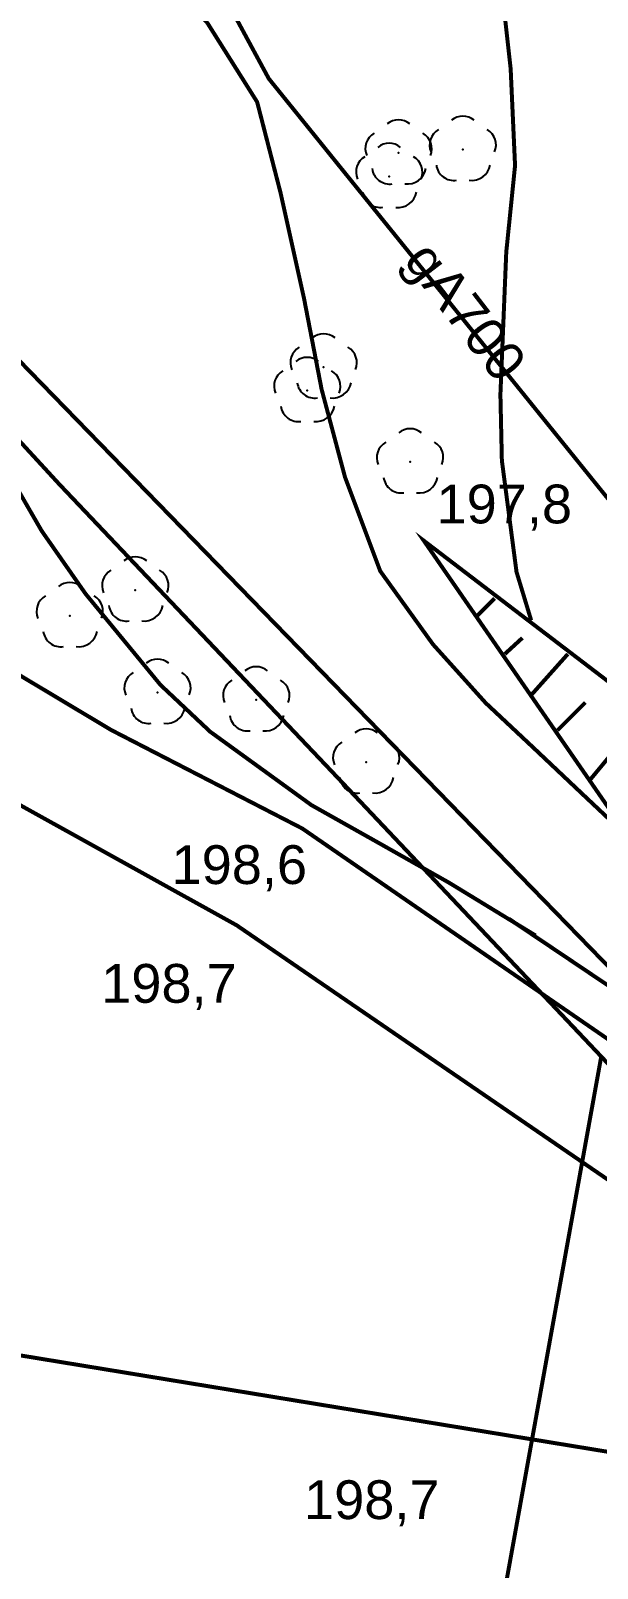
# Model space of a CAD drawing. Extents: x 7572697 to 7573818, y 5546684 to 5547005.
# Drawn here: x 7572786.58 to 7572799.36, y 5546909.41 to 5546944.1 of the extents above; entities that cross this region are included whole.
import ezdxf
from ezdxf.enums import TextEntityAlignment as Align

# ---------------------------------------------------------------- set-up
doc = ezdxf.new("R2010")
doc.units = 0
doc.header["$MEASUREMENT"] = 0
doc.linetypes.add('1', pattern=[2, 1, -1])
doc.styles.add('STYL_ARIAL', font='Arial', dxfattribs={"oblique": 0.1})

# ---------------------------------------------------------------- blocks, each defined once
blk = doc.blocks.new('922')
at = {"color": 0}
for centre, radius, start, end in [((0, 0.35), 0.4, 50.114, 129.886), ((-0.35, 0.1), 0.4, 119.8482, 203.5195), ((0.35, 0.1), 0.4, 336.8845, 60.1518), ((-0.2, -0.3), 0.4, 187.477, 278.4788), ((0.2, -0.275), 0.425, 262.6459, 349.6289)]:
    blk.add_arc(centre, radius, start, end, dxfattribs=at)
blk.add_point((0, 0), dxfattribs=at)

msp = doc.modelspace()

# ---------------------------------------------------------------- linework, layer by layer
at = {"color": 2, "const_width": 0.09}
for points in [[(7572746.6559, 5546995.1266), (7572754.7257, 5546985.0063), (7572756.7762, 5546982.3605), (7572760.0835, 5546978.1933), (7572779.0541, 5546960.7705), (7572788.0499, 5546950.2268), (7572791.9525, 5546943.0169), (7572800.9814, 5546931.8383)], [(7572751.1935, 5546970.6923), (7572769.582, 5546954.0236), (7572772.6777, 5546951.2057), (7572782.3349, 5546940.7547), (7572799.6651, 5546922.935), (7572824.5492, 5546897.2969)]]:
    msp.add_lwpolyline(points, dxfattribs=at)
at = {"color": 0, "const_width": 0.09}
for points in [[(7572800.2472, 5546920.1172), (7572793.368, 5546927.3932), (7572787.2165, 5546933.8755), (7572776.8448, 5546945.16), (7572761.8959, 5546961.3922), (7572752.9662, 5546971.0495), (7572746.3516, 5546978.2197), (7572739.6841, 5546959.2623), (7572729.8945, 5546930.9254), (7572722.8169, 5546912.312)], [(7572795.2946, 5546932.7443), (7572795.2938, 5546932.7455), (7572795.293, 5546932.7467), (7572795.2923, 5546932.7478), (7572795.2916, 5546932.7491), (7572795.291, 5546932.7503), (7572795.2904, 5546932.7516), (7572795.2898, 5546932.7529), (7572795.2893, 5546932.7542), (7572795.2889, 5546932.7555), (7572795.2885, 5546932.7568), (7572795.2881, 5546932.7582), (7572795.2878, 5546932.7595), (7572795.2875, 5546932.7609), (7572795.2873, 5546932.7623), (7572795.2871, 5546932.7636), (7572795.287, 5546932.765), (7572795.2869, 5546932.7664), (7572795.2869, 5546932.7678), (7572795.2869, 5546932.7692), (7572795.287, 5546932.7706), (7572795.2871, 5546932.772), (7572795.2872, 5546932.7734), (7572795.2875, 5546932.7748), (7572795.2877, 5546932.7761), (7572795.288, 5546932.7775), (7572795.2884, 5546932.7789), (7572795.2888, 5546932.7802), (7572795.2892, 5546932.7815), (7572795.2897, 5546932.7828), (7572795.2903, 5546932.7841), (7572795.2909, 5546932.7854), (7572795.2915, 5546932.7866), (7572795.2922, 5546932.7878), (7572795.2929, 5546932.789), (7572795.2936, 5546932.7902), (7572795.2944, 5546932.7914), (7572795.2953, 5546932.7925), (7572795.2961, 5546932.7936), (7572795.297, 5546932.7946), (7572795.298, 5546932.7957), (7572795.299, 5546932.7966), (7572795.3, 5546932.7976), (7572795.301, 5546932.7985), (7572795.3021, 5546932.7994), (7572795.3032, 5546932.8002), (7572795.3044, 5546932.8011), (7572795.3055, 5546932.8018), (7572795.3067, 5546932.8025), (7572795.308, 5546932.8032), (7572795.3092, 5546932.8039), (7572795.3105, 5546932.8045), (7572795.3117, 5546932.805), (7572795.313, 5546932.8055), (7572795.3144, 5546932.806), (7572795.3157, 5546932.8064), (7572795.317, 5546932.8068), (7572795.3184, 5546932.8071), (7572795.3198, 5546932.8073), (7572795.3212, 5546932.8076), (7572795.3225, 5546932.8077), (7572795.3239, 5546932.8079), (7572795.3253, 5546932.8079), (7572795.3267, 5546932.808), (7572795.3281, 5546932.808), (7572795.3295, 5546932.8079), (7572795.3309, 5546932.8078), (7572795.3323, 5546932.8076), (7572795.3337, 5546932.8074), (7572795.335, 5546932.8071), (7572795.3364, 5546932.8068), (7572795.3378, 5546932.8065), (7572795.3391, 5546932.8061), (7572795.3404, 5546932.8056), (7572795.3417, 5546932.8051), (7572795.343, 5546932.8046), (7572795.3443, 5546932.804), (7572795.3455, 5546932.8034), (7572795.3467, 5546932.8027), (7572795.3479, 5546932.802), (7572795.3491, 5546932.8012), (7572795.3503, 5546932.8004), (7572795.3514, 5546932.7996), (7572795.3525, 5546932.7987), (7572795.3535, 5546932.7978), (7572795.3546, 5546932.7969), (7572795.3555, 5546932.7959), (7572795.3565, 5546932.7949), (7572795.3574, 5546932.7938), (7572795.3583, 5546932.7927), (7572795.3591, 5546932.7916), (7572795.36, 5546932.7905), (7572795.3607, 5546932.7893), (7572795.3614, 5546932.7881), (7572795.3621, 5546932.7869), (7572795.3628, 5546932.7857), (7572795.3634, 5546932.7844), (7572795.3639, 5546932.7831), (7572795.3644, 5546932.7818), (7572795.3649, 5546932.7805), (7572795.3653, 5546932.7792), (7572795.3657, 5546932.7778), (7572795.366, 5546932.7764), (7572795.3662, 5546932.7751), (7572795.3665, 5546932.7737), (7572795.3666, 5546932.7723), (7572795.3668, 5546932.7709), (7572795.3668, 5546932.7695), (7572795.3669, 5546932.7681), (7572795.3669, 5546932.7667), (7572795.3668, 5546932.7653), (7572795.3667, 5546932.764), (7572795.3665, 5546932.7626), (7572795.3663, 5546932.7612), (7572795.366, 5546932.7598), (7572795.3657, 5546932.7585), (7572795.3654, 5546932.7571), (7572795.365, 5546932.7558), (7572795.3645, 5546932.7544), (7572795.364, 5546932.7531), (7572795.3635, 5546932.7519), (7572795.3629, 5546932.7506), (7572795.3623, 5546932.7493), (7572795.3616, 5546932.7481), (7572795.3609, 5546932.7469), (7572795.3601, 5546932.7457), (7572795.3593, 5546932.7446), (7572795.3585, 5546932.7435), (7572795.3576, 5546932.7424), (7572795.3567, 5546932.7413), (7572795.3558, 5546932.7403), (7572795.3548, 5546932.7393), (7572795.3538, 5546932.7384), (7572795.3527, 5546932.7374), (7572795.3516, 5546932.7366), (7572795.3505, 5546932.7357), (7572795.3494, 5546932.7349), (7572795.3482, 5546932.7341), (7572795.347, 5546932.7334), (7572795.3458, 5546932.7327), (7572795.3446, 5546932.7321), (7572795.3433, 5546932.7315), (7572795.342, 5546932.7309), (7572795.3407, 5546932.7304), (7572795.3394, 5546932.73), (7572795.3381, 5546932.7296), (7572795.3367, 5546932.7292), (7572795.3353, 5546932.7289), (7572795.334, 5546932.7286), (7572795.3326, 5546932.7284), (7572795.3312, 5546932.7282), (7572795.3298, 5546932.7281), (7572795.3284, 5546932.728), (7572795.327, 5546932.728), (7572795.3256, 5546932.728), (7572795.3242, 5546932.7281), (7572795.3228, 5546932.7282), (7572795.3215, 5546932.7283), (7572795.3201, 5546932.7286), (7572795.3187, 5546932.7288), (7572795.3173, 5546932.7291), (7572795.316, 5546932.7295), (7572795.3147, 5546932.7299), (7572795.3133, 5546932.7303), (7572795.312, 5546932.7308), (7572795.3107, 5546932.7314), (7572795.3095, 5546932.732), (7572795.3082, 5546932.7326), (7572795.307, 5546932.7333), (7572795.3058, 5546932.734), (7572795.3046, 5546932.7347), (7572795.3035, 5546932.7355), (7572795.3024, 5546932.7364), (7572795.3013, 5546932.7372), (7572795.3002, 5546932.7381), (7572795.2992, 5546932.7391), (7572795.2982, 5546932.7401), (7572795.2973, 5546932.7411), (7572795.2963, 5546932.7421), (7572795.2946, 5546932.7443)], [(7572796.6498, 5546930.8961), (7572797.0467, 5546931.293)], [(7572797.2782, 5546930.0362), (7572797.6751, 5546930.4)], [(7572797.8735, 5546929.1101), (7572798.7003, 5546930.0361)], [(7572798.4688, 5546928.3164), (7572799.0972, 5546928.9448)], [(7572799.1964, 5546927.1919), (7572800.4862, 5546928.7463)], [(7572792.5245, 5546926.0827), (7572792.5239, 5546926.0836), (7572792.5234, 5546926.0845), (7572792.5228, 5546926.0854), (7572792.5223, 5546926.0863), (7572792.5218, 5546926.0872), (7572792.5214, 5546926.0882), (7572792.521, 5546926.0891), (7572792.5206, 5546926.0901), (7572792.5203, 5546926.0911), (7572792.5199, 5546926.0921), (7572792.5197, 5546926.0931), (7572792.5194, 5546926.0941), (7572792.5192, 5546926.0951), (7572792.5191, 5546926.0962), (7572792.5189, 5546926.0972), (7572792.5188, 5546926.0983), (7572792.5188, 5546926.0993), (7572792.5187, 5546926.1004), (7572792.5188, 5546926.1014), (7572792.5188, 5546926.1025), (7572792.5189, 5546926.1035), (7572792.519, 5546926.1045), (7572792.5192, 5546926.1056), (7572792.5194, 5546926.1066), (7572792.5196, 5546926.1076), (7572792.5199, 5546926.1086), (7572792.5202, 5546926.1096), (7572792.5205, 5546926.1106), (7572792.5209, 5546926.1116), (7572792.5213, 5546926.1126), (7572792.5217, 5546926.1135), (7572792.5222, 5546926.1145), (7572792.5227, 5546926.1154), (7572792.5232, 5546926.1163), (7572792.5238, 5546926.1172), (7572792.5244, 5546926.118), (7572792.525, 5546926.1189), (7572792.5257, 5546926.1197), (7572792.5264, 5546926.1205), (7572792.5271, 5546926.1212), (7572792.5278, 5546926.122), (7572792.5286, 5546926.1227), (7572792.5294, 5546926.1234), (7572792.5302, 5546926.124), (7572792.531, 5546926.1247), (7572792.5319, 5546926.1253), (7572792.5328, 5546926.1259), (7572792.5336, 5546926.1264), (7572792.5346, 5546926.1269), (7572792.5355, 5546926.1274), (7572792.5364, 5546926.1278), (7572792.5374, 5546926.1282), (7572792.5384, 5546926.1286), (7572792.5394, 5546926.129), (7572792.5404, 5546926.1293), (7572792.5414, 5546926.1296), (7572792.5424, 5546926.1298), (7572792.5434, 5546926.13), (7572792.5445, 5546926.1302), (7572792.5455, 5546926.1303), (7572792.5465, 5546926.1304), (7572792.5476, 5546926.1305), (7572792.5486, 5546926.1305), (7572792.5497, 5546926.1305), (7572792.5507, 5546926.1304), (7572792.5518, 5546926.1303), (7572792.5528, 5546926.1302), (7572792.5538, 5546926.13), (7572792.5549, 5546926.1298), (7572792.5559, 5546926.1296), (7572792.5569, 5546926.1293), (7572792.5579, 5546926.129), (7572792.5589, 5546926.1287), (7572792.5599, 5546926.1283), (7572792.5608, 5546926.1279), (7572792.5618, 5546926.1275), (7572792.5627, 5546926.127), (7572792.5636, 5546926.1265), (7572792.5645, 5546926.126), (7572792.5654, 5546926.1254), (7572792.5663, 5546926.1248), (7572792.5671, 5546926.1242), (7572792.5679, 5546926.1235), (7572792.5687, 5546926.1228), (7572792.5695, 5546926.1221), (7572792.5702, 5546926.1214), (7572792.571, 5546926.1206), (7572792.5717, 5546926.1198), (7572792.5723, 5546926.119), (7572792.573, 5546926.1182), (7572792.5736, 5546926.1173), (7572792.5741, 5546926.1165), (7572792.5747, 5546926.1156), (7572792.5752, 5546926.1147), (7572792.5757, 5546926.1137), (7572792.5761, 5546926.1128), (7572792.5765, 5546926.1118), (7572792.5769, 5546926.1108), (7572792.5772, 5546926.1099), (7572792.5776, 5546926.1089), (7572792.5778, 5546926.1078), (7572792.5781, 5546926.1068), (7572792.5783, 5546926.1058), (7572792.5784, 5546926.1048), (7572792.5786, 5546926.1037), (7572792.5787, 5546926.1027), (7572792.5787, 5546926.1016), (7572792.5787, 5546926.1006), (7572792.5787, 5546926.0995), (7572792.5787, 5546926.0985), (7572792.5786, 5546926.0975), (7572792.5785, 5546926.0964), (7572792.5783, 5546926.0954), (7572792.5781, 5546926.0944), (7572792.5779, 5546926.0933), (7572792.5776, 5546926.0923), (7572792.5773, 5546926.0913), (7572792.577, 5546926.0903), (7572792.5766, 5546926.0893), (7572792.5762, 5546926.0884), (7572792.5758, 5546926.0874), (7572792.5753, 5546926.0865), (7572792.5748, 5546926.0856), (7572792.5743, 5546926.0847), (7572792.5737, 5546926.0838), (7572792.5731, 5546926.0829), (7572792.5725, 5546926.0821), (7572792.5718, 5546926.0813), (7572792.5711, 5546926.0805), (7572792.5704, 5546926.0797), (7572792.5697, 5546926.079), (7572792.5689, 5546926.0783), (7572792.5681, 5546926.0776), (7572792.5673, 5546926.0769), (7572792.5665, 5546926.0763), (7572792.5656, 5546926.0757), (7572792.5647, 5546926.0751), (7572792.5638, 5546926.0746), (7572792.5629, 5546926.074), (7572792.562, 5546926.0736), (7572792.5611, 5546926.0731), (7572792.5601, 5546926.0727), (7572792.5591, 5546926.0723), (7572792.5581, 5546926.072), (7572792.5571, 5546926.0717), (7572792.5561, 5546926.0714), (7572792.5551, 5546926.0712), (7572792.5541, 5546926.0709), (7572792.553, 5546926.0708), (7572792.552, 5546926.0707), (7572792.551, 5546926.0706), (7572792.5499, 5546926.0705), (7572792.5489, 5546926.0705), (7572792.5478, 5546926.0705), (7572792.5468, 5546926.0705), (7572792.5457, 5546926.0706), (7572792.5447, 5546926.0707), (7572792.5437, 5546926.0709), (7572792.5426, 5546926.0711), (7572792.5416, 5546926.0713), (7572792.5406, 5546926.0716), (7572792.5396, 5546926.0719), (7572792.5386, 5546926.0722), (7572792.5376, 5546926.0726), (7572792.5367, 5546926.073), (7572792.5357, 5546926.0735), (7572792.5348, 5546926.0739), (7572792.5338, 5546926.0744), (7572792.533, 5546926.075), (7572792.5321, 5546926.0755), (7572792.5312, 5546926.0761), (7572792.5304, 5546926.0768), (7572792.5296, 5546926.0774), (7572792.5288, 5546926.0781), (7572792.528, 5546926.0788), (7572792.5272, 5546926.0796), (7572792.5265, 5546926.0803), (7572792.5258, 5546926.0811), (7572792.5245, 5546926.0827)], [(7572789.2173, 5546924.6143), (7572789.2166, 5546924.6152), (7572789.2161, 5546924.616), (7572789.2155, 5546924.6169), (7572789.215, 5546924.6178), (7572789.2145, 5546924.6188), (7572789.2141, 5546924.6197), (7572789.2137, 5546924.6207), (7572789.2133, 5546924.6217), (7572789.213, 5546924.6227), (7572789.2126, 5546924.6237), (7572789.2124, 5546924.6247), (7572789.2121, 5546924.6257), (7572789.2119, 5546924.6267), (7572789.2118, 5546924.6277), (7572789.2116, 5546924.6288), (7572789.2115, 5546924.6298), (7572789.2115, 5546924.6309), (7572789.2115, 5546924.6319), (7572789.2115, 5546924.633), (7572789.2115, 5546924.634), (7572789.2116, 5546924.6351), (7572789.2117, 5546924.6361), (7572789.2119, 5546924.6371), (7572789.2121, 5546924.6382), (7572789.2123, 5546924.6392), (7572789.2126, 5546924.6402), (7572789.2129, 5546924.6412), (7572789.2132, 5546924.6422), (7572789.2136, 5546924.6432), (7572789.214, 5546924.6441), (7572789.2144, 5546924.6451), (7572789.2149, 5546924.646), (7572789.2154, 5546924.6469), (7572789.216, 5546924.6478), (7572789.2165, 5546924.6487), (7572789.2171, 5546924.6496), (7572789.2177, 5546924.6504), (7572789.2184, 5546924.6512), (7572789.2191, 5546924.652), (7572789.2198, 5546924.6528), (7572789.2205, 5546924.6535), (7572789.2213, 5546924.6543), (7572789.2221, 5546924.6549), (7572789.2229, 5546924.6556), (7572789.2237, 5546924.6562), (7572789.2246, 5546924.6568), (7572789.2255, 5546924.6574), (7572789.2264, 5546924.658), (7572789.2273, 5546924.6585), (7572789.2282, 5546924.6589), (7572789.2291, 5546924.6594), (7572789.2301, 5546924.6598), (7572789.2311, 5546924.6602), (7572789.2321, 5546924.6605), (7572789.2331, 5546924.6608), (7572789.2341, 5546924.6611), (7572789.2351, 5546924.6614), (7572789.2361, 5546924.6616), (7572789.2372, 5546924.6617), (7572789.2382, 5546924.6619), (7572789.2392, 5546924.662), (7572789.2403, 5546924.662), (7572789.2413, 5546924.662), (7572789.2424, 5546924.662), (7572789.2434, 5546924.662), (7572789.2445, 5546924.6619), (7572789.2455, 5546924.6618), (7572789.2465, 5546924.6616), (7572789.2476, 5546924.6614), (7572789.2486, 5546924.6612), (7572789.2496, 5546924.6609), (7572789.2506, 5546924.6606), (7572789.2516, 5546924.6603), (7572789.2526, 5546924.6599), (7572789.2536, 5546924.6595), (7572789.2545, 5546924.659), (7572789.2554, 5546924.6586), (7572789.2564, 5546924.6581), (7572789.2573, 5546924.6575), (7572789.2581, 5546924.657), (7572789.259, 5546924.6564), (7572789.2598, 5546924.6557), (7572789.2606, 5546924.6551), (7572789.2614, 5546924.6544), (7572789.2622, 5546924.6537), (7572789.263, 5546924.653), (7572789.2637, 5546924.6522), (7572789.2644, 5546924.6514), (7572789.265, 5546924.6506), (7572789.2657, 5546924.6498), (7572789.2663, 5546924.6489), (7572789.2668, 5546924.648), (7572789.2674, 5546924.6471), (7572789.2679, 5546924.6462), (7572789.2684, 5546924.6453), (7572789.2688, 5546924.6443), (7572789.2692, 5546924.6434), (7572789.2696, 5546924.6424), (7572789.27, 5546924.6414), (7572789.2703, 5546924.6404), (7572789.2705, 5546924.6394), (7572789.2708, 5546924.6384), (7572789.271, 5546924.6374), (7572789.2711, 5546924.6363), (7572789.2713, 5546924.6353), (7572789.2714, 5546924.6342), (7572789.2714, 5546924.6332), (7572789.2715, 5546924.6322), (7572789.2714, 5546924.6311), (7572789.2714, 5546924.6301), (7572789.2713, 5546924.629), (7572789.2712, 5546924.628), (7572789.271, 5546924.6269), (7572789.2708, 5546924.6259), (7572789.2706, 5546924.6249), (7572789.2703, 5546924.6239), (7572789.27, 5546924.6229), (7572789.2697, 5546924.6219), (7572789.2693, 5546924.6209), (7572789.2689, 5546924.6199), (7572789.2685, 5546924.619), (7572789.268, 5546924.6181), (7572789.2675, 5546924.6171), (7572789.267, 5546924.6162), (7572789.2664, 5546924.6154), (7572789.2658, 5546924.6145), (7572789.2652, 5546924.6137), (7572789.2645, 5546924.6128), (7572789.2638, 5546924.612), (7572789.2631, 5546924.6113), (7572789.2624, 5546924.6105), (7572789.2616, 5546924.6098), (7572789.2608, 5546924.6091), (7572789.26, 5546924.6085), (7572789.2592, 5546924.6078), (7572789.2583, 5546924.6072), (7572789.2575, 5546924.6067), (7572789.2566, 5546924.6061), (7572789.2556, 5546924.6056), (7572789.2547, 5546924.6051), (7572789.2538, 5546924.6047), (7572789.2528, 5546924.6043), (7572789.2518, 5546924.6039), (7572789.2508, 5546924.6035), (7572789.2498, 5546924.6032), (7572789.2488, 5546924.603), (7572789.2478, 5546924.6027), (7572789.2468, 5546924.6025), (7572789.2457, 5546924.6023), (7572789.2447, 5546924.6022), (7572789.2437, 5546924.6021), (7572789.2426, 5546924.6021), (7572789.2416, 5546924.602), (7572789.2405, 5546924.602), (7572789.2395, 5546924.6021), (7572789.2384, 5546924.6022), (7572789.2374, 5546924.6023), (7572789.2364, 5546924.6025), (7572789.2353, 5546924.6027), (7572789.2343, 5546924.6029), (7572789.2333, 5546924.6032), (7572789.2323, 5546924.6035), (7572789.2313, 5546924.6038), (7572789.2303, 5546924.6042), (7572789.2294, 5546924.6046), (7572789.2284, 5546924.605), (7572789.2275, 5546924.6055), (7572789.2266, 5546924.606), (7572789.2257, 5546924.6065), (7572789.2248, 5546924.6071), (7572789.2239, 5546924.6077), (7572789.2231, 5546924.6083), (7572789.2223, 5546924.609), (7572789.2215, 5546924.6097), (7572789.2207, 5546924.6104), (7572789.22, 5546924.6111), (7572789.2192, 5546924.6119), (7572789.2185, 5546924.6127), (7572789.2173, 5546924.6143)], [(7572789.3415, 5546924.7407), (7572789.3407, 5546924.7418), (7572789.3399, 5546924.743), (7572789.3392, 5546924.7442), (7572789.3385, 5546924.7454), (7572789.3379, 5546924.7467), (7572789.3373, 5546924.7479), (7572789.3367, 5546924.7492), (7572789.3362, 5546924.7505), (7572789.3358, 5546924.7518), (7572789.3353, 5546924.7532), (7572789.335, 5546924.7545), (7572789.3347, 5546924.7559), (7572789.3344, 5546924.7572), (7572789.3342, 5546924.7586), (7572789.334, 5546924.76), (7572789.3339, 5546924.7614), (7572789.3338, 5546924.7628), (7572789.3337, 5546924.7642), (7572789.3338, 5546924.7656), (7572789.3338, 5546924.767), (7572789.3339, 5546924.7684), (7572789.3341, 5546924.7697), (7572789.3343, 5546924.7711), (7572789.3346, 5546924.7725), (7572789.3349, 5546924.7739), (7572789.3353, 5546924.7752), (7572789.3357, 5546924.7765), (7572789.3361, 5546924.7779), (7572789.3366, 5546924.7792), (7572789.3371, 5546924.7805), (7572789.3377, 5546924.7817), (7572789.3384, 5546924.783), (7572789.339, 5546924.7842), (7572789.3397, 5546924.7854), (7572789.3405, 5546924.7866), (7572789.3413, 5546924.7877), (7572789.3421, 5546924.7888), (7572789.343, 5546924.7899), (7572789.3439, 5546924.791), (7572789.3449, 5546924.792), (7572789.3458, 5546924.793), (7572789.3469, 5546924.7939), (7572789.3479, 5546924.7949), (7572789.349, 5546924.7958), (7572789.3501, 5546924.7966), (7572789.3513, 5546924.7974), (7572789.3524, 5546924.7982), (7572789.3536, 5546924.7989), (7572789.3548, 5546924.7996), (7572789.3561, 5546924.8002), (7572789.3573, 5546924.8008), (7572789.3586, 5546924.8014), (7572789.3599, 5546924.8019), (7572789.3612, 5546924.8023), (7572789.3626, 5546924.8027), (7572789.3639, 5546924.8031), (7572789.3653, 5546924.8034), (7572789.3666, 5546924.8037), (7572789.368, 5546924.8039), (7572789.3694, 5546924.8041), (7572789.3708, 5546924.8042), (7572789.3722, 5546924.8043), (7572789.3736, 5546924.8043), (7572789.375, 5546924.8043), (7572789.3764, 5546924.8042), (7572789.3778, 5546924.8041), (7572789.3792, 5546924.804), (7572789.3805, 5546924.8037), (7572789.3819, 5546924.8035), (7572789.3833, 5546924.8032), (7572789.3846, 5546924.8028), (7572789.386, 5546924.8024), (7572789.3873, 5546924.802), (7572789.3886, 5546924.8015), (7572789.3899, 5546924.8009), (7572789.3911, 5546924.8003), (7572789.3924, 5546924.7997), (7572789.3936, 5546924.799), (7572789.3948, 5546924.7983), (7572789.396, 5546924.7976), (7572789.3971, 5546924.7968), (7572789.3983, 5546924.7959), (7572789.3993, 5546924.7951), (7572789.4004, 5546924.7942), (7572789.4014, 5546924.7932), (7572789.4024, 5546924.7922), (7572789.4034, 5546924.7912), (7572789.4043, 5546924.7902), (7572789.4052, 5546924.7891), (7572789.406, 5546924.788), (7572789.4068, 5546924.7868), (7572789.4076, 5546924.7857), (7572789.4083, 5546924.7845), (7572789.409, 5546924.7832), (7572789.4096, 5546924.782), (7572789.4102, 5546924.7807), (7572789.4108, 5546924.7795), (7572789.4113, 5546924.7782), (7572789.4117, 5546924.7768), (7572789.4122, 5546924.7755), (7572789.4125, 5546924.7742), (7572789.4128, 5546924.7728), (7572789.4131, 5546924.7714), (7572789.4133, 5546924.77), (7572789.4135, 5546924.7687), (7572789.4136, 5546924.7673), (7572789.4137, 5546924.7659), (7572789.4137, 5546924.7645), (7572789.4137, 5546924.7631), (7572789.4137, 5546924.7617), (7572789.4135, 5546924.7603), (7572789.4134, 5546924.7589), (7572789.4132, 5546924.7575), (7572789.4129, 5546924.7562), (7572789.4126, 5546924.7548), (7572789.4122, 5546924.7535), (7572789.4118, 5546924.7521), (7572789.4114, 5546924.7508), (7572789.4109, 5546924.7495), (7572789.4104, 5546924.7482), (7572789.4098, 5546924.7469), (7572789.4091, 5546924.7457), (7572789.4085, 5546924.7445), (7572789.4078, 5546924.7433), (7572789.407, 5546924.7421), (7572789.4062, 5546924.7409), (7572789.4054, 5546924.7398), (7572789.4045, 5546924.7387), (7572789.4036, 5546924.7377), (7572789.4026, 5546924.7367), (7572789.4016, 5546924.7357), (7572789.4006, 5546924.7347), (7572789.3996, 5546924.7338), (7572789.3985, 5546924.7329), (7572789.3974, 5546924.7321), (7572789.3962, 5546924.7313), (7572789.3951, 5546924.7305), (7572789.3939, 5546924.7298), (7572789.3927, 5546924.7291), (7572789.3914, 5546924.7284), (7572789.3902, 5546924.7278), (7572789.3889, 5546924.7273), (7572789.3876, 5546924.7268), (7572789.3863, 5546924.7263), (7572789.3849, 5546924.7259), (7572789.3836, 5546924.7256), (7572789.3822, 5546924.7252), (7572789.3808, 5546924.725), (7572789.3795, 5546924.7247), (7572789.3781, 5546924.7246), (7572789.3767, 5546924.7244), (7572789.3753, 5546924.7244), (7572789.3739, 5546924.7243), (7572789.3725, 5546924.7243), (7572789.3711, 5546924.7244), (7572789.3697, 5546924.7245), (7572789.3683, 5546924.7247), (7572789.367, 5546924.7249), (7572789.3656, 5546924.7252), (7572789.3642, 5546924.7255), (7572789.3629, 5546924.7258), (7572789.3615, 5546924.7262), (7572789.3602, 5546924.7267), (7572789.3589, 5546924.7272), (7572789.3576, 5546924.7277), (7572789.3564, 5546924.7283), (7572789.3551, 5546924.7289), (7572789.3539, 5546924.7296), (7572789.3527, 5546924.7303), (7572789.3515, 5546924.7311), (7572789.3504, 5546924.7319), (7572789.3492, 5546924.7327), (7572789.3482, 5546924.7336), (7572789.3471, 5546924.7345), (7572789.3461, 5546924.7354), (7572789.3451, 5546924.7364), (7572789.3441, 5546924.7374), (7572789.3432, 5546924.7385), (7572789.3415, 5546924.7407)], [(7572789.3495, 5546924.8127), (7572789.3489, 5546924.8136), (7572789.3484, 5546924.8145), (7572789.3478, 5546924.8154), (7572789.3473, 5546924.8163), (7572789.3468, 5546924.8172), (7572789.3464, 5546924.8182), (7572789.346, 5546924.8191), (7572789.3456, 5546924.8201), (7572789.3453, 5546924.8211), (7572789.3449, 5546924.8221), (7572789.3447, 5546924.8231), (7572789.3444, 5546924.8241), (7572789.3442, 5546924.8251), (7572789.3441, 5546924.8262), (7572789.3439, 5546924.8272), (7572789.3438, 5546924.8283), (7572789.3438, 5546924.8293), (7572789.3437, 5546924.8304), (7572789.3438, 5546924.8314), (7572789.3438, 5546924.8324), (7572789.3439, 5546924.8335), (7572789.344, 5546924.8345), (7572789.3442, 5546924.8356), (7572789.3444, 5546924.8366), (7572789.3446, 5546924.8376), (7572789.3449, 5546924.8386), (7572789.3452, 5546924.8396), (7572789.3455, 5546924.8406), (7572789.3459, 5546924.8416), (7572789.3463, 5546924.8426), (7572789.3467, 5546924.8435), (7572789.3472, 5546924.8445), (7572789.3477, 5546924.8454), (7572789.3482, 5546924.8463), (7572789.3488, 5546924.8472), (7572789.3494, 5546924.848), (7572789.35, 5546924.8489), (7572789.3507, 5546924.8497), (7572789.3514, 5546924.8505), (7572789.3521, 5546924.8512), (7572789.3528, 5546924.852), (7572789.3536, 5546924.8527), (7572789.3544, 5546924.8534), (7572789.3552, 5546924.854), (7572789.356, 5546924.8547), (7572789.3569, 5546924.8553), (7572789.3578, 5546924.8559), (7572789.3586, 5546924.8564), (7572789.3596, 5546924.8569), (7572789.3605, 5546924.8574), (7572789.3614, 5546924.8578), (7572789.3624, 5546924.8582), (7572789.3634, 5546924.8586), (7572789.3644, 5546924.859), (7572789.3654, 5546924.8593), (7572789.3664, 5546924.8596), (7572789.3674, 5546924.8598), (7572789.3684, 5546924.86), (7572789.3695, 5546924.8602), (7572789.3705, 5546924.8603), (7572789.3715, 5546924.8604), (7572789.3726, 5546924.8605), (7572789.3736, 5546924.8605), (7572789.3747, 5546924.8605), (7572789.3757, 5546924.8604), (7572789.3768, 5546924.8603), (7572789.3778, 5546924.8602), (7572789.3788, 5546924.86), (7572789.3799, 5546924.8598), (7572789.3809, 5546924.8596), (7572789.3819, 5546924.8593), (7572789.3829, 5546924.859), (7572789.3839, 5546924.8587), (7572789.3849, 5546924.8583), (7572789.3858, 5546924.8579), (7572789.3868, 5546924.8575), (7572789.3877, 5546924.857), (7572789.3886, 5546924.8565), (7572789.3895, 5546924.856), (7572789.3904, 5546924.8554), (7572789.3913, 5546924.8548), (7572789.3921, 5546924.8542), (7572789.3929, 5546924.8535), (7572789.3937, 5546924.8528), (7572789.3945, 5546924.8521), (7572789.3952, 5546924.8514), (7572789.396, 5546924.8506), (7572789.3967, 5546924.8498), (7572789.3973, 5546924.849), (7572789.3979, 5546924.8482), (7572789.3986, 5546924.8473), (7572789.3991, 5546924.8465), (7572789.3997, 5546924.8456), (7572789.4002, 5546924.8447), (7572789.4007, 5546924.8437), (7572789.4011, 5546924.8428), (7572789.4015, 5546924.8418), (7572789.4019, 5546924.8408), (7572789.4022, 5546924.8399), (7572789.4026, 5546924.8389), (7572789.4028, 5546924.8378), (7572789.4031, 5546924.8368), (7572789.4033, 5546924.8358), (7572789.4034, 5546924.8348), (7572789.4036, 5546924.8337), (7572789.4037, 5546924.8327), (7572789.4037, 5546924.8316), (7572789.4037, 5546924.8306), (7572789.4037, 5546924.8295), (7572789.4037, 5546924.8285), (7572789.4036, 5546924.8275), (7572789.4035, 5546924.8264), (7572789.4033, 5546924.8254), (7572789.4031, 5546924.8243), (7572789.4029, 5546924.8233), (7572789.4026, 5546924.8223), (7572789.4023, 5546924.8213), (7572789.402, 5546924.8203), (7572789.4016, 5546924.8193), (7572789.4012, 5546924.8184), (7572789.4008, 5546924.8174), (7572789.4003, 5546924.8165), (7572789.3998, 5546924.8156), (7572789.3992, 5546924.8147), (7572789.3987, 5546924.8138), (7572789.3981, 5546924.8129), (7572789.3975, 5546924.8121), (7572789.3968, 5546924.8113), (7572789.3961, 5546924.8105), (7572789.3954, 5546924.8097), (7572789.3947, 5546924.809), (7572789.3939, 5546924.8083), (7572789.3931, 5546924.8076), (7572789.3923, 5546924.8069), (7572789.3915, 5546924.8063), (7572789.3906, 5546924.8057), (7572789.3897, 5546924.8051), (7572789.3888, 5546924.8046), (7572789.3879, 5546924.804), (7572789.387, 5546924.8036), (7572789.3861, 5546924.8031), (7572789.3851, 5546924.8027), (7572789.3841, 5546924.8023), (7572789.3831, 5546924.802), (7572789.3821, 5546924.8017), (7572789.3811, 5546924.8014), (7572789.3801, 5546924.8012), (7572789.3791, 5546924.8009), (7572789.378, 5546924.8008), (7572789.377, 5546924.8006), (7572789.376, 5546924.8006), (7572789.3749, 5546924.8005), (7572789.3739, 5546924.8005), (7572789.3728, 5546924.8005), (7572789.3718, 5546924.8005), (7572789.3707, 5546924.8006), (7572789.3697, 5546924.8007), (7572789.3687, 5546924.8009), (7572789.3676, 5546924.8011), (7572789.3666, 5546924.8013), (7572789.3656, 5546924.8016), (7572789.3646, 5546924.8019), (7572789.3636, 5546924.8022), (7572789.3626, 5546924.8026), (7572789.3617, 5546924.803), (7572789.3607, 5546924.8035), (7572789.3598, 5546924.8039), (7572789.3588, 5546924.8044), (7572789.3579, 5546924.805), (7572789.3571, 5546924.8055), (7572789.3562, 5546924.8061), (7572789.3554, 5546924.8068), (7572789.3546, 5546924.8074), (7572789.3538, 5546924.8081), (7572789.353, 5546924.8088), (7572789.3522, 5546924.8095), (7572789.3515, 5546924.8103), (7572789.3508, 5546924.8111), (7572789.3495, 5546924.8127)], [(7572789.3495, 5546924.6805), (7572789.3489, 5546924.6813), (7572789.3484, 5546924.6822), (7572789.3478, 5546924.6831), (7572789.3473, 5546924.684), (7572789.3468, 5546924.6849), (7572789.3464, 5546924.6859), (7572789.346, 5546924.6868), (7572789.3456, 5546924.6878), (7572789.3453, 5546924.6888), (7572789.3449, 5546924.6898), (7572789.3447, 5546924.6908), (7572789.3444, 5546924.6918), (7572789.3442, 5546924.6929), (7572789.3441, 5546924.6939), (7572789.3439, 5546924.6949), (7572789.3438, 5546924.696), (7572789.3438, 5546924.697), (7572789.3437, 5546924.6981), (7572789.3438, 5546924.6991), (7572789.3438, 5546924.7002), (7572789.3439, 5546924.7012), (7572789.344, 5546924.7022), (7572789.3442, 5546924.7033), (7572789.3444, 5546924.7043), (7572789.3446, 5546924.7053), (7572789.3449, 5546924.7063), (7572789.3452, 5546924.7073), (7572789.3455, 5546924.7083), (7572789.3459, 5546924.7093), (7572789.3463, 5546924.7103), (7572789.3467, 5546924.7112), (7572789.3472, 5546924.7122), (7572789.3477, 5546924.7131), (7572789.3482, 5546924.714), (7572789.3488, 5546924.7149), (7572789.3494, 5546924.7157), (7572789.35, 5546924.7166), (7572789.3507, 5546924.7174), (7572789.3514, 5546924.7182), (7572789.3521, 5546924.7189), (7572789.3528, 5546924.7197), (7572789.3536, 5546924.7204), (7572789.3544, 5546924.7211), (7572789.3552, 5546924.7217), (7572789.356, 5546924.7224), (7572789.3569, 5546924.723), (7572789.3578, 5546924.7236), (7572789.3586, 5546924.7241), (7572789.3596, 5546924.7246), (7572789.3605, 5546924.7251), (7572789.3614, 5546924.7255), (7572789.3624, 5546924.726), (7572789.3634, 5546924.7263), (7572789.3644, 5546924.7267), (7572789.3654, 5546924.727), (7572789.3664, 5546924.7273), (7572789.3674, 5546924.7275), (7572789.3684, 5546924.7277), (7572789.3695, 5546924.7279), (7572789.3705, 5546924.728), (7572789.3715, 5546924.7281), (7572789.3726, 5546924.7282), (7572789.3736, 5546924.7282), (7572789.3747, 5546924.7282), (7572789.3757, 5546924.7281), (7572789.3768, 5546924.728), (7572789.3778, 5546924.7279), (7572789.3788, 5546924.7277), (7572789.3799, 5546924.7275), (7572789.3809, 5546924.7273), (7572789.3819, 5546924.7271), (7572789.3829, 5546924.7267), (7572789.3839, 5546924.7264), (7572789.3849, 5546924.726), (7572789.3858, 5546924.7256), (7572789.3868, 5546924.7252), (7572789.3877, 5546924.7247), (7572789.3886, 5546924.7242), (7572789.3895, 5546924.7237), (7572789.3904, 5546924.7231), (7572789.3913, 5546924.7225), (7572789.3921, 5546924.7219), (7572789.3929, 5546924.7212), (7572789.3937, 5546924.7206), (7572789.3945, 5546924.7198), (7572789.3952, 5546924.7191), (7572789.396, 5546924.7183), (7572789.3967, 5546924.7176), (7572789.3973, 5546924.7167), (7572789.3979, 5546924.7159), (7572789.3986, 5546924.7151), (7572789.3991, 5546924.7142), (7572789.3997, 5546924.7133), (7572789.4002, 5546924.7124), (7572789.4007, 5546924.7114), (7572789.4011, 5546924.7105), (7572789.4015, 5546924.7095), (7572789.4019, 5546924.7086), (7572789.4022, 5546924.7076), (7572789.4026, 5546924.7066), (7572789.4028, 5546924.7056), (7572789.4031, 5546924.7045), (7572789.4033, 5546924.7035), (7572789.4034, 5546924.7025), (7572789.4036, 5546924.7014), (7572789.4037, 5546924.7004), (7572789.4037, 5546924.6993), (7572789.4037, 5546924.6983), (7572789.4037, 5546924.6973), (7572789.4037, 5546924.6962), (7572789.4036, 5546924.6952), (7572789.4035, 5546924.6941), (7572789.4033, 5546924.6931), (7572789.4031, 5546924.6921), (7572789.4029, 5546924.691), (7572789.4026, 5546924.69), (7572789.4023, 5546924.689), (7572789.402, 5546924.688), (7572789.4016, 5546924.6871), (7572789.4012, 5546924.6861), (7572789.4008, 5546924.6851), (7572789.4003, 5546924.6842), (7572789.3998, 5546924.6833), (7572789.3992, 5546924.6824), (7572789.3987, 5546924.6815), (7572789.3981, 5546924.6806), (7572789.3975, 5546924.6798), (7572789.3968, 5546924.679), (7572789.3961, 5546924.6782), (7572789.3954, 5546924.6774), (7572789.3947, 5546924.6767), (7572789.3939, 5546924.676), (7572789.3931, 5546924.6753), (7572789.3923, 5546924.6746), (7572789.3915, 5546924.674), (7572789.3906, 5546924.6734), (7572789.3897, 5546924.6728), (7572789.3888, 5546924.6723), (7572789.3879, 5546924.6717), (7572789.387, 5546924.6713), (7572789.3861, 5546924.6708), (7572789.3851, 5546924.6704), (7572789.3841, 5546924.67), (7572789.3831, 5546924.6697), (7572789.3821, 5546924.6694), (7572789.3811, 5546924.6691), (7572789.3801, 5546924.6689), (7572789.3791, 5546924.6687), (7572789.378, 5546924.6685), (7572789.377, 5546924.6684), (7572789.376, 5546924.6683), (7572789.3749, 5546924.6682), (7572789.3739, 5546924.6682), (7572789.3728, 5546924.6682), (7572789.3718, 5546924.6682), (7572789.3707, 5546924.6683), (7572789.3697, 5546924.6685), (7572789.3687, 5546924.6686), (7572789.3676, 5546924.6688), (7572789.3666, 5546924.669), (7572789.3656, 5546924.6693), (7572789.3646, 5546924.6696), (7572789.3636, 5546924.67), (7572789.3626, 5546924.6703), (7572789.3617, 5546924.6707), (7572789.3607, 5546924.6712), (7572789.3598, 5546924.6716), (7572789.3588, 5546924.6721), (7572789.3579, 5546924.6727), (7572789.3571, 5546924.6732), (7572789.3562, 5546924.6738), (7572789.3554, 5546924.6745), (7572789.3546, 5546924.6751), (7572789.3538, 5546924.6758), (7572789.353, 5546924.6765), (7572789.3522, 5546924.6773), (7572789.3515, 5546924.678), (7572789.3508, 5546924.6788), (7572789.3495, 5546924.6805)], [(7572788.0266, 5546922.1801), (7572788.026, 5546922.181), (7572788.0254, 5546922.1819), (7572788.0249, 5546922.1828), (7572788.0244, 5546922.1837), (7572788.0239, 5546922.1846), (7572788.0235, 5546922.1856), (7572788.0231, 5546922.1865), (7572788.0227, 5546922.1875), (7572788.0223, 5546922.1885), (7572788.022, 5546922.1895), (7572788.0217, 5546922.1905), (7572788.0215, 5546922.1915), (7572788.0213, 5546922.1925), (7572788.0211, 5546922.1936), (7572788.021, 5546922.1946), (7572788.0209, 5546922.1957), (7572788.0209, 5546922.1967), (7572788.0208, 5546922.1978), (7572788.0208, 5546922.1988), (7572788.0209, 5546922.1998), (7572788.021, 5546922.2009), (7572788.0211, 5546922.2019), (7572788.0213, 5546922.203), (7572788.0215, 5546922.204), (7572788.0217, 5546922.205), (7572788.022, 5546922.206), (7572788.0223, 5546922.207), (7572788.0226, 5546922.208), (7572788.023, 5546922.209), (7572788.0234, 5546922.21), (7572788.0238, 5546922.2109), (7572788.0243, 5546922.2118), (7572788.0248, 5546922.2128), (7572788.0253, 5546922.2137), (7572788.0259, 5546922.2145), (7572788.0265, 5546922.2154), (7572788.0271, 5546922.2162), (7572788.0278, 5546922.2171), (7572788.0285, 5546922.2179), (7572788.0292, 5546922.2186), (7572788.0299, 5546922.2194), (7572788.0307, 5546922.2201), (7572788.0315, 5546922.2208), (7572788.0323, 5546922.2214), (7572788.0331, 5546922.2221), (7572788.034, 5546922.2227), (7572788.0348, 5546922.2232), (7572788.0357, 5546922.2238), (7572788.0366, 5546922.2243), (7572788.0376, 5546922.2248), (7572788.0385, 5546922.2252), (7572788.0395, 5546922.2256), (7572788.0405, 5546922.226), (7572788.0414, 5546922.2264), (7572788.0424, 5546922.2267), (7572788.0435, 5546922.2269), (7572788.0445, 5546922.2272), (7572788.0455, 5546922.2274), (7572788.0465, 5546922.2276), (7572788.0476, 5546922.2277), (7572788.0486, 5546922.2278), (7572788.0497, 5546922.2278), (7572788.0507, 5546922.2279), (7572788.0518, 5546922.2279), (7572788.0528, 5546922.2278), (7572788.0538, 5546922.2277), (7572788.0549, 5546922.2276), (7572788.0559, 5546922.2274), (7572788.057, 5546922.2272), (7572788.058, 5546922.227), (7572788.059, 5546922.2267), (7572788.06, 5546922.2264), (7572788.061, 5546922.2261), (7572788.062, 5546922.2257), (7572788.0629, 5546922.2253), (7572788.0639, 5546922.2249), (7572788.0648, 5546922.2244), (7572788.0657, 5546922.2239), (7572788.0666, 5546922.2234), (7572788.0675, 5546922.2228), (7572788.0684, 5546922.2222), (7572788.0692, 5546922.2216), (7572788.07, 5546922.2209), (7572788.0708, 5546922.2202), (7572788.0716, 5546922.2195), (7572788.0723, 5546922.2188), (7572788.073, 5546922.218), (7572788.0737, 5546922.2172), (7572788.0744, 5546922.2164), (7572788.075, 5546922.2156), (7572788.0756, 5546922.2147), (7572788.0762, 5546922.2139), (7572788.0768, 5546922.213), (7572788.0773, 5546922.2121), (7572788.0777, 5546922.2111), (7572788.0782, 5546922.2102), (7572788.0786, 5546922.2092), (7572788.079, 5546922.2082), (7572788.0793, 5546922.2072), (7572788.0796, 5546922.2062), (7572788.0799, 5546922.2052), (7572788.0801, 5546922.2042), (7572788.0804, 5546922.2032), (7572788.0805, 5546922.2022), (7572788.0807, 5546922.2011), (7572788.0807, 5546922.2001), (7572788.0808, 5546922.199), (7572788.0808, 5546922.198), (7572788.0808, 5546922.1969), (7572788.0808, 5546922.1959), (7572788.0807, 5546922.1948), (7572788.0806, 5546922.1938), (7572788.0804, 5546922.1928), (7572788.0802, 5546922.1917), (7572788.08, 5546922.1907), (7572788.0797, 5546922.1897), (7572788.0794, 5546922.1887), (7572788.0791, 5546922.1877), (7572788.0787, 5546922.1867), (7572788.0783, 5546922.1858), (7572788.0778, 5546922.1848), (7572788.0774, 5546922.1839), (7572788.0769, 5546922.183), (7572788.0763, 5546922.1821), (7572788.0758, 5546922.1812), (7572788.0752, 5546922.1803), (7572788.0745, 5546922.1795), (7572788.0739, 5546922.1787), (7572788.0732, 5546922.1779), (7572788.0725, 5546922.1771), (7572788.0718, 5546922.1764), (7572788.071, 5546922.1757), (7572788.0702, 5546922.175), (7572788.0694, 5546922.1743), (7572788.0686, 5546922.1737), (7572788.0677, 5546922.1731), (7572788.0668, 5546922.1725), (7572788.0659, 5546922.1719), (7572788.065, 5546922.1714), (7572788.0641, 5546922.171), (7572788.0631, 5546922.1705), (7572788.0622, 5546922.1701), (7572788.0612, 5546922.1697), (7572788.0602, 5546922.1694), (7572788.0592, 5546922.1691), (7572788.0582, 5546922.1688), (7572788.0572, 5546922.1685), (7572788.0562, 5546922.1683), (7572788.0551, 5546922.1682), (7572788.0541, 5546922.168), (7572788.053, 5546922.1679), (7572788.052, 5546922.1679), (7572788.0509, 5546922.1679), (7572788.0499, 5546922.1679), (7572788.0489, 5546922.1679), (7572788.0478, 5546922.168), (7572788.0468, 5546922.1681), (7572788.0457, 5546922.1683), (7572788.0447, 5546922.1685), (7572788.0437, 5546922.1687), (7572788.0427, 5546922.169), (7572788.0417, 5546922.1693), (7572788.0407, 5546922.1696), (7572788.0397, 5546922.17), (7572788.0387, 5546922.1704), (7572788.0378, 5546922.1709), (7572788.0368, 5546922.1713), (7572788.0359, 5546922.1718), (7572788.035, 5546922.1724), (7572788.0341, 5546922.1729), (7572788.0333, 5546922.1735), (7572788.0325, 5546922.1742), (7572788.0316, 5546922.1748), (7572788.0308, 5546922.1755), (7572788.0301, 5546922.1762), (7572788.0293, 5546922.1769), (7572788.0286, 5546922.1777), (7572788.0279, 5546922.1785), (7572788.0266, 5546922.1801)], [(7572799.4543, 5546920.9544), (7572795.5517, 5546899.3644)], [(7572795.0381, 5546912.3244), (7572795.0375, 5546912.3253), (7572795.0369, 5546912.3261), (7572795.0364, 5546912.327), (7572795.0359, 5546912.3279), (7572795.0354, 5546912.3289), (7572795.0349, 5546912.3298), (7572795.0345, 5546912.3308), (7572795.0341, 5546912.3318), (7572795.0338, 5546912.3327), (7572795.0335, 5546912.3337), (7572795.0332, 5546912.3348), (7572795.033, 5546912.3358), (7572795.0328, 5546912.3368), (7572795.0326, 5546912.3378), (7572795.0325, 5546912.3389), (7572795.0324, 5546912.3399), (7572795.0323, 5546912.341), (7572795.0323, 5546912.342), (7572795.0323, 5546912.3431), (7572795.0324, 5546912.3441), (7572795.0324, 5546912.3452), (7572795.0326, 5546912.3462), (7572795.0327, 5546912.3472), (7572795.0329, 5546912.3483), (7572795.0332, 5546912.3493), (7572795.0334, 5546912.3503), (7572795.0337, 5546912.3513), (7572795.0341, 5546912.3523), (7572795.0344, 5546912.3533), (7572795.0348, 5546912.3542), (7572795.0353, 5546912.3552), (7572795.0357, 5546912.3561), (7572795.0363, 5546912.357), (7572795.0368, 5546912.3579), (7572795.0374, 5546912.3588), (7572795.038, 5546912.3597), (7572795.0386, 5546912.3605), (7572795.0392, 5546912.3613), (7572795.0399, 5546912.3621), (7572795.0406, 5546912.3629), (7572795.0414, 5546912.3636), (7572795.0421, 5546912.3643), (7572795.0429, 5546912.365), (7572795.0437, 5546912.3657), (7572795.0446, 5546912.3663), (7572795.0454, 5546912.3669), (7572795.0463, 5546912.3675), (7572795.0472, 5546912.3681), (7572795.0481, 5546912.3686), (7572795.049, 5546912.369), (7572795.05, 5546912.3695), (7572795.0509, 5546912.3699), (7572795.0519, 5546912.3703), (7572795.0529, 5546912.3706), (7572795.0539, 5546912.3709), (7572795.0549, 5546912.3712), (7572795.0559, 5546912.3714), (7572795.057, 5546912.3717), (7572795.058, 5546912.3718), (7572795.059, 5546912.372), (7572795.0601, 5546912.372), (7572795.0611, 5546912.3721), (7572795.0622, 5546912.3721), (7572795.0632, 5546912.3721), (7572795.0643, 5546912.3721), (7572795.0653, 5546912.372), (7572795.0664, 5546912.3719), (7572795.0674, 5546912.3717), (7572795.0684, 5546912.3715), (7572795.0694, 5546912.3713), (7572795.0704, 5546912.371), (7572795.0715, 5546912.3707), (7572795.0724, 5546912.3704), (7572795.0734, 5546912.37), (7572795.0744, 5546912.3696), (7572795.0753, 5546912.3691), (7572795.0763, 5546912.3687), (7572795.0772, 5546912.3682), (7572795.0781, 5546912.3676), (7572795.079, 5546912.3671), (7572795.0798, 5546912.3665), (7572795.0807, 5546912.3658), (7572795.0815, 5546912.3652), (7572795.0823, 5546912.3645), (7572795.083, 5546912.3638), (7572795.0838, 5546912.3631), (7572795.0845, 5546912.3623), (7572795.0852, 5546912.3615), (7572795.0859, 5546912.3607), (7572795.0865, 5546912.3599), (7572795.0871, 5546912.359), (7572795.0877, 5546912.3581), (7572795.0882, 5546912.3572), (7572795.0887, 5546912.3563), (7572795.0892, 5546912.3554), (7572795.0897, 5546912.3544), (7572795.0901, 5546912.3535), (7572795.0904, 5546912.3525), (7572795.0908, 5546912.3515), (7572795.0911, 5546912.3505), (7572795.0914, 5546912.3495), (7572795.0916, 5546912.3485), (7572795.0918, 5546912.3475), (7572795.092, 5546912.3464), (7572795.0921, 5546912.3454), (7572795.0922, 5546912.3443), (7572795.0923, 5546912.3433), (7572795.0923, 5546912.3422), (7572795.0923, 5546912.3412), (7572795.0922, 5546912.3402), (7572795.0921, 5546912.3391), (7572795.092, 5546912.3381), (7572795.0919, 5546912.337), (7572795.0917, 5546912.336), (7572795.0914, 5546912.335), (7572795.0912, 5546912.334), (7572795.0909, 5546912.333), (7572795.0905, 5546912.332), (7572795.0902, 5546912.331), (7572795.0897, 5546912.33), (7572795.0893, 5546912.3291), (7572795.0888, 5546912.3281), (7572795.0883, 5546912.3272), (7572795.0878, 5546912.3263), (7572795.0872, 5546912.3255), (7572795.0866, 5546912.3246), (7572795.086, 5546912.3238), (7572795.0853, 5546912.3229), (7572795.0847, 5546912.3221), (7572795.084, 5546912.3214), (7572795.0832, 5546912.3206), (7572795.0825, 5546912.3199), (7572795.0817, 5546912.3192), (7572795.0809, 5546912.3186), (7572795.08, 5546912.3179), (7572795.0792, 5546912.3173), (7572795.0783, 5546912.3168), (7572795.0774, 5546912.3162), (7572795.0765, 5546912.3157), (7572795.0755, 5546912.3152), (7572795.0746, 5546912.3148), (7572795.0736, 5546912.3144), (7572795.0727, 5546912.314), (7572795.0717, 5546912.3136), (7572795.0707, 5546912.3133), (7572795.0697, 5546912.313), (7572795.0686, 5546912.3128), (7572795.0676, 5546912.3126), (7572795.0666, 5546912.3124), (7572795.0655, 5546912.3123), (7572795.0645, 5546912.3122), (7572795.0635, 5546912.3122), (7572795.0624, 5546912.3121), (7572795.0614, 5546912.3121), (7572795.0603, 5546912.3122), (7572795.0593, 5546912.3123), (7572795.0582, 5546912.3124), (7572795.0572, 5546912.3126), (7572795.0562, 5546912.3128), (7572795.0551, 5546912.313), (7572795.0541, 5546912.3133), (7572795.0531, 5546912.3136), (7572795.0521, 5546912.3139), (7572795.0512, 5546912.3143), (7572795.0502, 5546912.3147), (7572795.0492, 5546912.3151), (7572795.0483, 5546912.3156), (7572795.0474, 5546912.3161), (7572795.0465, 5546912.3166), (7572795.0456, 5546912.3172), (7572795.0448, 5546912.3178), (7572795.0439, 5546912.3184), (7572795.0431, 5546912.3191), (7572795.0423, 5546912.3198), (7572795.0415, 5546912.3205), (7572795.0408, 5546912.3212), (7572795.0401, 5546912.322), (7572795.0394, 5546912.3228), (7572795.0381, 5546912.3244)]]:
    msp.add_lwpolyline(points, dxfattribs=at)
at = {"color": 1, "const_width": 0.09}
msp.add_lwpolyline([(7572803.3569, 5546898.9014), (7572803.9522, 5546902.5394), (7572800.0496, 5546910.4108), (7572799.8512, 5546911.9983), (7572783.3147, 5546914.7103), (7572773.0753, 5546922.7404), (7572771.091, 5546926.3122), (7572771.6201, 5546929.818), (7572778.1686, 5546941.9491), (7572786.0399, 5546952.4002), (7572792.1253, 5546955.2444), (7572801.4519, 5546957.0304)], dxfattribs=at)
at = {"color": 37, "const_width": 0.09}
msp.add_lwpolyline([(7572785.4843, 5546948.2064), (7572787.4025, 5546946.9496), (7572789.2546, 5546945.6929), (7572790.5643, 5546944.2773), (7572791.6888, 5546942.4914), (7572792.2179, 5546940.4409), (7572792.7471, 5546938.0596), (7572793.144, 5546936.0091), (7572793.6731, 5546934.0247), (7572794.4669, 5546931.9081), (7572795.6575, 5546930.2544), (7572796.8481, 5546928.9315), (7572797.9065, 5546927.9393), (7572799.0971, 5546926.8148), (7572800.2216, 5546925.7565)], dxfattribs=at)
at = {"color": 37, "linetype": '1', "const_width": 0.09}
for points in [[(7572795.5915, 5546947.7037), (7572796.4183, 5546946.7115), (7572797.0136, 5546945.6201), (7572797.2451, 5546944.7271), (7572797.4105, 5546943.2389), (7572797.5097, 5546941.056), (7572797.3113, 5546939.1047), (7572797.179, 5546935.89), (7572797.2121, 5546934.4018), (7572797.5428, 5546931.8882), (7572797.8735, 5546930.7968)], [(7572783.1296, 5546939.1709), (7572783.7514, 5546938.3044), (7572784.8097, 5546936.6177), (7572785.4712, 5546935.1625), (7572786.8272, 5546932.8143), (7572787.8193, 5546931.3921), (7572789.5061, 5546929.3416), (7572790.6305, 5546928.2833), (7572792.9126, 5546926.6296), (7572794.5001, 5546925.7367), (7572796.0214, 5546924.8768), (7572797.9727, 5546923.6861)], [(7572797.3708, 5546924.0632), (7572801.4057, 5546921.3512), (7572804.713, 5546919.5984)]]:
    msp.add_lwpolyline(points, dxfattribs=at)
at = {"color": 0, "linetype": '1', "const_width": 0.09}
for points in [[(7572720.6745, 5546935.6652), (7572744.9501, 5546945.6533), (7572748.2574, 5546946.447), (7572751.7631, 5546946.8439), (7572755.5995, 5546947.1085), (7572758.2454, 5546946.5132), (7572760.2297, 5546945.9179), (7572764.0001, 5546943.6027), (7572769.6092, 5546940.2293), (7572780.3248, 5546933.1517), (7572788.3946, 5546928.3231), (7572792.7073, 5546926.1006), (7572803.5553, 5546918.6261), (7572808.6485, 5546914.3266), (7572817.1416, 5546907.077)], [(7572802.2721, 5546916.3506), (7572791.2257, 5546923.9177), (7572780.9731, 5546929.6062), (7572768.0086, 5546937.676), (7572759.4757, 5546942.9015), (7572754.8588, 5546944.026), (7572746.2598, 5546943.6291), (7572732.0385, 5546936.75)], [(7572800.3464, 5546925.5147), (7572795.4516, 5546932.5923), (7572806.5443, 5546924.1256)]]:
    msp.add_lwpolyline(points, dxfattribs=at)

# ---------------------------------------------------------------- block references
at = {"color": 0}
for p in [(7572794.88, 5546941.34), (7572796.33, 5546941.42), (7572794.67, 5546940.81), (7572793.19, 5546936.51), (7572792.82, 5546935.98), (7572795.14, 5546934.37), (7572788.94, 5546931.48), (7572787.46, 5546930.9), (7572789.44, 5546929.17), (7572791.67, 5546929), (7572794.15, 5546927.6)]:
    msp.add_blockref('922', p, dxfattribs=at)

# ---------------------------------------------------------------- texts
at = {"color": 0, "style": 'STYL_ARIAL'}
msp.add_text('gA700', height=0.875, rotation=307.6262, dxfattribs=at).set_placement((7572795.6629, 5546939.4409), align=Align.TOP_LEFT)
for s, p in [('197,8', (7572795.737, 5546933.859)), ('198,6', (7572789.7574, 5546925.723)), ('198,7', (7572788.1699, 5546923.044)), ('198,7', (7572792.7472, 5546911.3958))]:
    msp.add_text(s, height=0.875, dxfattribs=at).set_placement(p, align=Align.TOP_LEFT)

doc.saveas('drawing.dxf')
